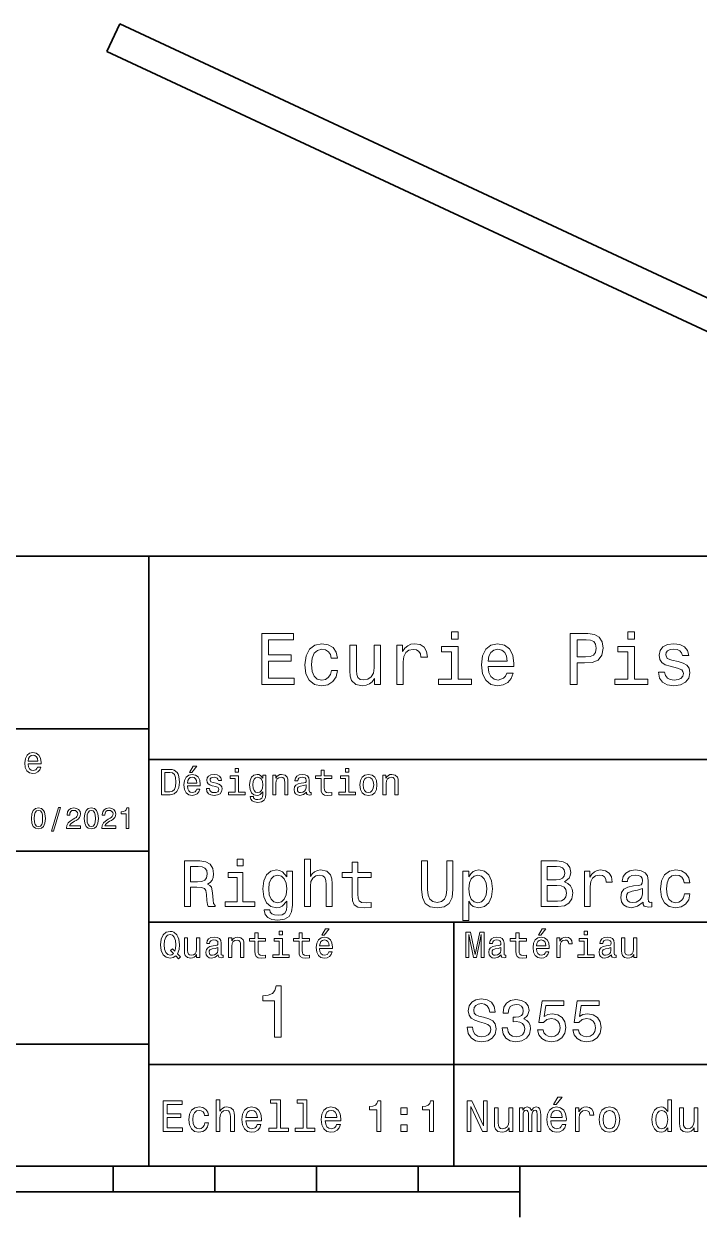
# Model space of a CAD drawing. Extents: x 0 to 297, y 0 to 210.
# Drawn here: x 149.7 to 216.1, y 5 to 122.3 of the extents above; entities that cross this region are included whole.
import ezdxf

# ---------------------------------------------------------------- set-up
doc = ezdxf.new("R2010")
doc.units = 0

msp = doc.modelspace()

# ---------------------------------------------------------------- linework, layer by layer
at = {"color": 7, "lineweight": 35, "ltscale": 0.075}
msp.add_line((159.128174, 122.333176), (157.860321, 119.61425), dxfattribs=at)
at = {"color": 7, "lineweight": 35}
for p, q in [((230.208862, 89.187706), (159.128174, 122.333176)), ((228.94101, 86.468781), (157.860321, 119.61425)), ((97, 70), (287, 70)), ((162, 10), (162, 70)), ((97, 53), (162, 53)), ((162, 50), (287, 50)), ((97, 41), (162, 41)), ((162, 34), (287, 34)), ((97, 22), (162, 22)), ((162, 20), (287, 20)), ((10, 10), (287, 10)), ((97, 10), (287, 10)), ((98.5, 7.5), (198.5, 7.5))]:
    msp.add_line(p, q, dxfattribs=at)
at = {"color": 7, "lineweight": 35, "ltscale": 0.35}
msp.add_line((192, 20), (192, 34), dxfattribs=at)
at = {"color": 7, "lineweight": 35, "ltscale": 0.25}
msp.add_line((192, 10), (192, 20), dxfattribs=at)
at = {"color": 7, "lineweight": 35, "ltscale": 0.0625}
for p, q in [((158.5, 10), (158.5, 7.5)), ((168.5, 10), (168.5, 7.5)), ((178.5, 10), (178.5, 7.5)), ((188.5, 10), (188.5, 7.5))]:
    msp.add_line(p, q, dxfattribs=at)
at = {"color": 7, "lineweight": 35, "ltscale": 0.125}
msp.add_line((198.5, 10), (198.5, 5), dxfattribs=at)
at = {"color": 7, "lineweight": 13}
for points in [[(173.109512, 57.381123), (176.279541, 57.381123), (176.279541, 57.986309), (173.772339, 57.986309), (173.772339, 59.679394), (176.005768, 59.679394), (176.005768, 60.277374), (173.772339, 60.277374), (173.772339, 61.775936), (176.221893, 61.775936), (176.221893, 62.381123), (173.109512, 62.381123)], [(192.439484, 62.554031), (191.769455, 62.554031), (191.769455, 61.833572), (192.439484, 61.833572)], [(203.462524, 57.381123), (204.125351, 57.381123), (204.125351, 59.492073), (204.860229, 59.492073), (205.602295, 59.528095), (206.193085, 59.780258), (206.574921, 60.270172), (206.704605, 60.940201), (206.603745, 61.559795), (206.315552, 62.013687), (205.840057, 62.287464), (205.191635, 62.381123), (203.462524, 62.381123)], [(209.788177, 62.554031), (209.118149, 62.554031), (209.118149, 61.833572), (209.788177, 61.833572)], [(179.932281, 59.967579), (180.559082, 59.967579), (180.429398, 60.543945), (180.119598, 60.997837), (179.636887, 61.278816), (179.010086, 61.386887), (178.318436, 61.242794), (177.792511, 60.839336), (177.46109, 60.183716), (177.345825, 59.304752), (177.453888, 58.432995), (177.778091, 57.78458), (178.289627, 57.381123), (178.988464, 57.244236), (179.608063, 57.352303), (180.090775, 57.6549), (180.42218, 58.130402), (180.566284, 58.764408), (179.96109, 58.764408), (179.853027, 58.36095), (179.651291, 58.058357), (179.363113, 57.871037), (179.010086, 57.8134), (178.570602, 57.907059), (178.253601, 58.195244), (178.059082, 58.663544), (177.994232, 59.326366), (178.059082, 59.974781), (178.260803, 60.443081), (178.585007, 60.731266), (179.010086, 60.83213), (179.38472, 60.767288), (179.66571, 60.601585), (179.853027, 60.327808)], [(184.788177, 61.25), (184.154175, 61.25), (184.154175, 59.016571), (184.082123, 58.497837), (183.873199, 58.123196), (183.548996, 57.892651), (183.123917, 57.820602), (182.785294, 57.878242), (182.569168, 58.051151), (182.446686, 58.346542), (182.417862, 58.764408), (182.417862, 61.25), (181.783859, 61.25), (181.783859, 58.706772), (181.805481, 58.195244), (181.942368, 57.770172), (182.360229, 57.381123), (183.030258, 57.244236), (183.390488, 57.294666), (183.700287, 57.424351), (183.966858, 57.647694), (184.182999, 57.971901), (184.182999, 57.381123), (184.788177, 57.381123)], [(186.380402, 57.381123), (187.014404, 57.381123), (187.014404, 59.592937), (187.079254, 60.12608), (187.273773, 60.507923), (187.590775, 60.738472), (188.015854, 60.817722), (188.332855, 60.767288), (188.570602, 60.623199), (188.714691, 60.378242), (188.765121, 60.046829), (189.406342, 60.046829), (189.319885, 60.630402), (189.082123, 61.048271), (188.685883, 61.30043), (188.145538, 61.386887), (187.778091, 61.32925), (187.46109, 61.185158), (187.180115, 60.940201), (186.956772, 60.608788), (186.956772, 61.25), (186.380402, 61.25)], [(192.417862, 57.914265), (192.417862, 61.120316), (190.789627, 61.120316), (190.789627, 60.579971), (191.783859, 60.579971), (191.783859, 57.914265), (190.48703, 57.914265), (190.48703, 57.381123), (193.729111, 57.381123), (193.729111, 57.914265)], [(195.37175, 59.131844), (197.907776, 59.131844), (197.914978, 59.427231), (197.799713, 60.255764), (197.482712, 60.875359), (196.978378, 61.25), (196.30835, 61.386887), (195.65274, 61.242794), (195.148407, 60.839336), (194.824203, 60.183716), (194.708923, 59.319164), (194.817001, 58.432995), (195.141205, 57.78458), (195.638321, 57.381123), (196.286743, 57.244236), (196.848694, 57.337894), (197.309799, 57.582851), (197.648407, 57.971901), (197.842941, 58.490631), (197.216141, 58.490631), (197.086456, 58.20245), (196.899139, 57.986309), (196.365997, 57.8134), (195.955322, 57.892651), (195.645538, 58.14481), (195.443802, 58.555473), (195.37175, 59.110229)], [(205.01152, 61.76873), (205.443802, 61.725502), (205.760803, 61.588615), (205.94812, 61.336452), (206.01297, 60.940201), (205.940918, 60.522331), (205.746399, 60.270172), (205.414978, 60.140488), (204.96109, 60.104465), (204.125351, 60.104465), (204.125351, 61.76873)], [(209.766571, 57.914265), (209.766571, 61.120316), (208.138321, 61.120316), (208.138321, 60.579971), (209.132568, 60.579971), (209.132568, 57.914265), (207.835724, 57.914265), (207.835724, 57.381123), (211.077805, 57.381123), (211.077805, 57.914265)], [(214.060516, 59.636166), (213.44812, 59.780258), (212.994232, 59.945965), (212.842941, 60.28458), (212.886169, 60.522331), (213.03746, 60.695244), (213.282425, 60.803314), (213.635437, 60.846542), (213.97406, 60.803314), (214.240631, 60.67363), (214.413544, 60.479107), (214.485596, 60.219738), (215.105194, 60.219738), (215.105194, 60.23415), (214.997116, 60.70245), (214.701721, 61.069885), (214.240631, 61.30043), (213.635437, 61.386887), (213.023056, 61.30043), (212.57637, 61.062679), (212.29538, 60.709652), (212.208939, 60.262966), (212.273773, 59.830688), (212.475494, 59.528095), (212.806915, 59.311958), (213.289627, 59.16066), (213.995682, 58.987751), (214.427948, 58.807636), (214.543228, 58.663544), (214.586456, 58.447407), (214.521606, 58.180836), (214.348694, 57.979107), (214.067719, 57.849422), (213.693085, 57.806194), (213.296829, 57.849422), (213.008636, 58.000721), (212.814117, 58.245674), (212.734863, 58.584293), (212.122482, 58.584293), (212.223343, 58.007923), (212.518738, 57.590057), (212.98703, 57.337894), (213.635437, 57.244236), (214.312683, 57.337894), (214.809799, 57.590057), (215.112396, 57.993515), (215.220459, 58.519451), (215.141205, 58.973343), (214.917862, 59.283138), (214.55043, 59.484871)], [(195.37175, 59.664986), (195.451004, 60.162102), (195.645538, 60.529537), (195.940918, 60.75288), (196.329971, 60.83213), (196.711807, 60.75288), (197.007202, 60.529537), (197.187317, 60.162102), (197.252167, 59.664986)], [(150.121765, 49.565922), (151.389771, 49.565922), (151.393372, 49.713619), (151.335739, 50.127884), (151.177231, 50.437683), (150.925079, 50.625), (150.590057, 50.693443), (150.262253, 50.621399), (150.010086, 50.41967), (149.847977, 50.091862), (149.790344, 49.659584), (149.844376, 49.216499), (150.006485, 48.892292), (150.255051, 48.690563), (150.579254, 48.62212), (150.860229, 48.668949), (151.090775, 48.791428), (151.260086, 48.98595), (151.357346, 49.245319), (151.043945, 49.245319), (150.979111, 49.101227), (150.885452, 48.993156), (150.618881, 48.9067), (150.413544, 48.946327), (150.258652, 49.072407), (150.157776, 49.27774), (150.121765, 49.555115)], [(150.121765, 49.832493), (150.161377, 50.081055), (150.258652, 50.264771), (150.406342, 50.376442), (150.600861, 50.416069), (150.791794, 50.376442), (150.939484, 50.264771), (151.029541, 50.081055), (151.061966, 49.832493)], [(166.004318, 48.728386), (166.216858, 48.728386), (166.717575, 49.340778), (166.364548, 49.340778)], [(164.080688, 49.030979), (163.248566, 49.030979), (163.248566, 46.530979), (164.080688, 46.530979), (164.473343, 46.610229), (164.765137, 46.851585), (164.945251, 47.244236), (165.010086, 47.780979), (164.952454, 48.328529), (164.880402, 48.544666), (164.779541, 48.717579), (164.487747, 48.951729), (164.296829, 49.009365)], [(164.055481, 48.731987), (164.329254, 48.677952), (164.516571, 48.512245), (164.628235, 48.216858), (164.664261, 47.780979), (164.624634, 47.359509), (164.51297, 47.064121), (164.322052, 46.887608), (164.055481, 46.829971), (163.583572, 46.829971), (163.583572, 48.731987)], [(165.784576, 47.406338), (167.052597, 47.406338), (167.056198, 47.554035), (166.998566, 47.9683), (166.840057, 48.278099), (166.587891, 48.465416), (166.252884, 48.533859), (165.925079, 48.461815), (165.672913, 48.260086), (165.510803, 47.932278), (165.453171, 47.5), (165.507202, 47.056915), (165.669312, 46.732708), (165.917862, 46.530979), (166.242081, 46.462536), (166.523056, 46.509365), (166.753601, 46.631844), (166.922913, 46.826366), (167.020172, 47.085735), (166.706772, 47.085735), (166.641937, 46.941643), (166.548264, 46.833572), (166.281708, 46.747116), (166.07637, 46.786743), (165.921463, 46.912823), (165.820602, 47.118156), (165.784576, 47.395531)], [(165.784576, 47.672909), (165.824203, 47.921471), (165.921463, 48.105186), (166.069168, 48.216858), (166.263687, 48.256485), (166.454605, 48.216858), (166.60231, 48.105186), (166.692368, 47.921471), (166.724777, 47.672909)], [(168.623199, 47.658501), (168.317001, 47.730545), (168.090057, 47.8134), (168.014404, 47.982708), (168.036026, 48.101585), (168.111664, 48.188038), (168.234146, 48.242073), (168.41066, 48.263687), (168.579971, 48.242073), (168.713257, 48.177231), (168.799713, 48.079971), (168.835739, 47.950287), (169.145538, 47.950287), (169.145538, 47.957493), (169.091492, 48.191643), (168.943802, 48.375359), (168.713257, 48.490635), (168.41066, 48.533859), (168.104462, 48.490635), (167.881119, 48.371758), (167.740631, 48.195244), (167.697403, 47.971901), (167.729828, 47.755764), (167.830688, 47.604465), (167.996399, 47.496399), (168.237747, 47.42075), (168.590775, 47.334293), (168.806915, 47.244236), (168.864548, 47.172188), (168.886169, 47.064121), (168.853745, 46.930836), (168.767288, 46.829971), (168.626801, 46.765129), (168.439484, 46.743515), (168.241348, 46.765129), (168.09726, 46.840778), (168, 46.963257), (167.960373, 47.132565), (167.654175, 47.132565), (167.704605, 46.844379), (167.85231, 46.635445), (168.086456, 46.509365), (168.41066, 46.462536), (168.749283, 46.509365), (168.997833, 46.635445), (169.149139, 46.837173), (169.203171, 47.100143), (169.163544, 47.327087), (169.05188, 47.481987), (168.868149, 47.582851)], [(170.8134, 46.79755), (170.8134, 48.400574), (169.999283, 48.400574), (169.999283, 48.130402), (170.496399, 48.130402), (170.496399, 46.79755), (169.847977, 46.79755), (169.847977, 46.530979), (171.469025, 46.530979), (171.469025, 46.79755)], [(170.824203, 49.117435), (170.489197, 49.117435), (170.489197, 48.757202), (170.824203, 48.757202)], [(173.518738, 46.617435), (173.518738, 48.465416), (173.216141, 48.465416), (173.216141, 48.152016), (172.967575, 48.4366), (172.816284, 48.508644), (172.646973, 48.533859), (172.340775, 48.461815), (172.103027, 48.260086), (171.94812, 47.935879), (171.894089, 47.5), (171.94812, 47.060516), (172.103027, 46.736309), (172.340775, 46.530979), (172.646973, 46.462536), (172.819885, 46.487751), (172.963974, 46.552593), (173.216141, 46.826366), (173.216141, 46.552593), (173.187317, 46.336456), (173.108063, 46.181557), (172.956772, 46.091499), (172.729828, 46.059078), (172.531708, 46.080692), (172.391205, 46.134727), (172.30835, 46.228386), (172.283142, 46.354465), (171.976944, 46.354465), (171.976944, 46.340057), (172.023773, 46.109509), (172.167862, 45.9366), (172.398407, 45.824928), (172.711823, 45.785301), (173.086456, 45.839336), (173.335022, 45.990635), (173.47551, 46.253601)], [(172.221909, 47.5), (172.254318, 47.820606), (172.351593, 48.058357), (172.502884, 48.198845), (172.704605, 48.249279), (172.917145, 48.198845), (173.075653, 48.058357), (173.172913, 47.820606), (173.208939, 47.5), (173.172913, 47.172188), (173.075653, 46.938038), (172.917145, 46.793949), (172.704605, 46.747116), (172.502884, 46.793949), (172.351593, 46.938038), (172.254318, 47.175793)], [(174.181549, 46.530979), (174.498566, 46.530979), (174.498566, 47.647694), (174.530975, 47.903458), (174.635452, 48.090778), (174.797546, 48.206051), (175.013687, 48.249279), (175.1866, 48.213257), (175.294662, 48.115993), (175.348709, 47.953888), (175.366714, 47.737751), (175.366714, 46.530979), (175.683716, 46.530979), (175.683716, 47.802593), (175.669312, 48.058357), (175.604462, 48.270893), (175.391937, 48.465416), (175.060516, 48.533859), (174.876801, 48.508644), (174.721909, 48.440201), (174.588623, 48.324928), (174.484146, 48.170029), (174.484146, 48.465416), (174.181549, 48.465416)], [(177.499283, 46.783142), (177.499283, 46.772335), (177.517288, 46.649857), (177.57132, 46.5634), (177.798264, 46.494957), (177.974777, 46.523773), (177.974777, 46.76873), (177.899139, 46.757923), (177.798264, 46.804756), (177.780258, 46.948845), (177.780258, 47.950287), (177.73703, 48.206051), (177.610947, 48.386166), (177.391205, 48.494236), (177.081406, 48.533859), (176.778824, 48.490635), (176.555481, 48.368156), (176.414978, 48.177231), (176.368149, 47.925072), (176.368149, 47.903458), (176.65274, 47.903458), (176.677948, 48.054756), (176.757202, 48.162823), (176.886887, 48.227665), (177.070602, 48.25288), (177.247116, 48.234871), (177.373199, 48.180836), (177.448853, 48.087173), (177.47406, 47.957493), (177.459656, 47.806194), (177.402023, 47.730545), (177.257919, 47.694523), (176.987747, 47.665707), (176.677948, 47.600864), (176.458206, 47.485592), (176.328537, 47.305473), (176.28891, 47.038906), (176.324921, 46.801151), (176.4366, 46.624638), (176.616714, 46.512966), (176.86528, 46.473343), (177.200287, 46.548992)], [(178.943802, 48.130402), (178.943802, 47.161381), (178.965424, 46.84798), (179.066284, 46.631844), (179.268005, 46.505764), (179.610229, 46.462536), (179.984863, 46.480545), (179.984863, 46.754322), (179.71109, 46.732708), (179.46254, 46.761528), (179.329254, 46.851585), (179.271606, 47.00288), (179.260803, 47.215416), (179.260803, 48.130402), (179.984863, 48.130402), (179.984863, 48.400574), (179.260803, 48.400574), (179.260803, 48.966137), (178.943802, 48.966137), (178.943802, 48.400574), (178.396255, 48.400574), (178.396255, 48.130402)], [(181.656342, 46.79755), (181.656342, 48.400574), (180.842224, 48.400574), (180.842224, 48.130402), (181.33934, 48.130402), (181.33934, 46.79755), (180.690918, 46.79755), (180.690918, 46.530979), (182.311966, 46.530979), (182.311966, 46.79755)], [(181.667145, 49.117435), (181.332138, 49.117435), (181.332138, 48.757202), (181.667145, 48.757202)], [(182.762253, 47.496399), (182.819885, 47.056915), (182.985596, 46.732708), (183.248566, 46.530979), (183.601593, 46.462536), (183.951004, 46.530979), (184.213974, 46.729107), (184.379684, 47.053314), (184.440918, 47.496399), (184.379684, 47.935879), (184.213974, 48.263687), (183.951004, 48.461815), (183.601593, 48.533859), (183.248566, 48.461815), (182.985596, 48.260086), (182.819885, 47.935879)], [(183.086456, 47.5), (183.118881, 47.824207), (183.219742, 48.058357), (183.381851, 48.20245), (183.601593, 48.25288), (183.817719, 48.20245), (183.979828, 48.061958), (184.080688, 47.824207), (184.116714, 47.5), (184.080688, 47.172188), (183.979828, 46.934437), (183.817719, 46.790344), (183.601593, 46.743515), (183.381851, 46.790344), (183.219742, 46.934437), (183.118881, 47.172188)], [(185.024506, 46.530979), (185.341492, 46.530979), (185.341492, 47.647694), (185.373917, 47.903458), (185.478394, 48.090778), (185.640488, 48.206051), (185.856628, 48.249279), (186.029541, 48.213257), (186.137604, 48.115993), (186.19165, 47.953888), (186.209656, 47.737751), (186.209656, 46.530979), (186.526657, 46.530979), (186.526657, 47.802593), (186.512253, 48.058357), (186.447403, 48.270893), (186.234879, 48.465416), (185.903458, 48.533859), (185.719742, 48.508644), (185.56485, 48.440201), (185.431564, 48.324928), (185.327087, 48.170029), (185.327087, 48.465416), (185.024506, 48.465416)], [(177.463257, 47.208214), (177.420029, 47.020893), (177.304749, 46.876801), (177.131851, 46.783142), (176.919312, 46.750721), (176.782425, 46.76873), (176.68515, 46.826366), (176.623917, 46.927231), (176.605911, 47.067722), (176.620316, 47.193802), (176.677948, 47.283859), (176.908508, 47.384727), (177.200287, 47.427952), (177.463257, 47.514408)], [(150.438049, 44.201729), (150.481277, 43.749279), (150.616714, 43.426514), (150.832855, 43.230549), (151.132568, 43.167149), (151.429398, 43.230549), (151.645538, 43.426514), (151.778107, 43.749279), (151.824219, 44.201729), (151.778107, 44.651299), (151.723343, 44.829971), (151.645538, 44.976948), (151.429398, 45.172913), (151.132568, 45.239193), (150.832855, 45.172913), (150.616714, 44.974064), (150.481277, 44.651299)], [(150.714706, 44.201729), (150.737762, 44.550434), (150.809799, 44.801155), (150.939484, 44.948128), (151.132568, 45), (151.322769, 44.948128), (151.452454, 44.801155), (151.524506, 44.550434), (151.547562, 44.201729), (151.524506, 43.850143), (151.452454, 43.599426), (151.322769, 43.45245), (151.132568, 43.403458), (150.939484, 43.45245), (150.809799, 43.599426), (150.737762, 43.850143)], [(152.417877, 42.956772), (152.616714, 42.956772), (153.314133, 45.279541), (153.112396, 45.279541)], [(153.899139, 43.224785), (155.273773, 43.224785), (155.273773, 43.472622), (154.187317, 43.472622), (154.247849, 43.60807), (154.351593, 43.720463), (154.671478, 43.925072), (154.841507, 44.011528), (155.031708, 44.135448), (155.167145, 44.279541), (155.244965, 44.44957), (155.273773, 44.642651), (155.224792, 44.884727), (155.08934, 45.074928), (154.881851, 45.195965), (154.613831, 45.239193), (154.337173, 45.190201), (154.126801, 45.054756), (153.991364, 44.838619), (153.945251, 44.553314), (153.945251, 44.51297), (154.207504, 44.51297), (154.207504, 44.536022), (154.233429, 44.731991), (154.311249, 44.876083), (154.435165, 44.9683), (154.599426, 45), (154.766571, 44.971184), (154.890488, 44.899136), (154.971191, 44.786743), (155, 44.645535), (154.979828, 44.51297), (154.925079, 44.400578), (154.832855, 44.302593), (154.706055, 44.216141), (154.536026, 44.12392), (154.253601, 43.945248), (154.054764, 43.755043), (153.9366, 43.524498), (153.899139, 43.233429)], [(155.642654, 44.201729), (155.685883, 43.749279), (155.821335, 43.426514), (156.037476, 43.230549), (156.337173, 43.167149), (156.634003, 43.230549), (156.850143, 43.426514), (156.982712, 43.749279), (157.028824, 44.201729), (156.982712, 44.651299), (156.927963, 44.829971), (156.850143, 44.976948), (156.634003, 45.172913), (156.337173, 45.239193), (156.037476, 45.172913), (155.821335, 44.974064), (155.685883, 44.651299)], [(155.919312, 44.201729), (155.942368, 44.550434), (156.01442, 44.801155), (156.144104, 44.948128), (156.337173, 45), (156.527374, 44.948128), (156.657059, 44.801155), (156.729111, 44.550434), (156.752167, 44.201729), (156.729111, 43.850143), (156.657059, 43.599426), (156.527374, 43.45245), (156.337173, 43.403458), (156.144104, 43.45245), (156.01442, 43.599426), (155.942368, 43.850143)], [(157.368881, 43.224785), (158.743515, 43.224785), (158.743515, 43.472622), (157.657059, 43.472622), (157.71759, 43.60807), (157.821335, 43.720463), (158.14122, 43.925072), (158.311249, 44.011528), (158.50145, 44.135448), (158.636887, 44.279541), (158.714706, 44.44957), (158.743515, 44.642651), (158.694534, 44.884727), (158.559082, 45.074928), (158.351593, 45.195965), (158.083572, 45.239193), (157.806915, 45.190201), (157.596542, 45.054756), (157.461105, 44.838619), (157.414993, 44.553314), (157.414993, 44.51297), (157.677231, 44.51297), (157.677231, 44.536022), (157.703171, 44.731991), (157.780991, 44.876083), (157.904907, 44.9683), (158.069168, 45), (158.236313, 44.971184), (158.360229, 44.899136), (158.440918, 44.786743), (158.469742, 44.645535), (158.44957, 44.51297), (158.394821, 44.400578), (158.302597, 44.302593), (158.175797, 44.216141), (158.005768, 44.12392), (157.723343, 43.945248), (157.524506, 43.755043), (157.406342, 43.524498), (157.368881, 43.233429)], [(159.755051, 43.224785), (160.017288, 43.224785), (160.017288, 45.239193), (159.821335, 45.239193), (159.769455, 45.0634), (159.66571, 44.945248), (159.507202, 44.876083), (159.288193, 44.853027), (159.288193, 44.648415), (159.755051, 44.648415)], [(165.502167, 35.530258), (166.105194, 35.530258), (166.105194, 37.430115), (166.721176, 37.430115), (167.175079, 37.41066), (167.460373, 37.319885), (167.615997, 37.105907), (167.680832, 36.723343), (167.713257, 36.139767), (167.752167, 35.757202), (167.829971, 35.530258), (168.510803, 35.530258), (168.510803, 35.653458), (168.361679, 35.835014), (168.309799, 36.172188), (168.264404, 36.898415), (168.154175, 37.4366), (168.005051, 37.605186), (167.771622, 37.728386), (168.030975, 37.890488), (168.21254, 38.117435), (168.329254, 38.402737), (168.368164, 38.746395), (168.277374, 39.291065), (168.018005, 39.699566), (167.590057, 39.945965), (167.006485, 40.030258), (165.502167, 40.030258)], [(171.273056, 40.185879), (170.670029, 40.185879), (170.670029, 39.537464), (171.273056, 39.537464)], [(177.316284, 35.530258), (177.886887, 35.530258), (177.886887, 37.540344), (177.945251, 38.000721), (178.133286, 38.337894), (178.425079, 38.545387), (178.814117, 38.623199), (179.125366, 38.558357), (179.319885, 38.383286), (179.417145, 38.091499), (179.44957, 37.70245), (179.44957, 35.530258), (180.020172, 35.530258), (180.020172, 37.819164), (179.994232, 38.279537), (179.877518, 38.662102), (179.494965, 39.012245), (178.898422, 39.135445), (178.574203, 39.090057), (178.295395, 38.966858), (178.061966, 38.772331), (177.886887, 38.506485), (177.886887, 40.185879), (177.316284, 40.185879)], [(181.984879, 38.409222), (181.984879, 36.664986), (182.023773, 36.100864), (182.205338, 35.711815), (182.568451, 35.484871), (183.184448, 35.407059), (183.858795, 35.43948), (183.858795, 35.932274), (183.365997, 35.893372), (182.918594, 35.945244), (182.67868, 36.107349), (182.574936, 36.379681), (182.555481, 36.762245), (182.555481, 38.409222), (183.858795, 38.409222), (183.858795, 38.895531), (182.555481, 38.895531), (182.555481, 39.913544), (181.984879, 39.913544), (181.984879, 38.895531), (180.999283, 38.895531), (180.999283, 38.409222)], [(188.819168, 37.242073), (188.909943, 36.431557), (189.195251, 35.854465), (189.675079, 35.523773), (190.368881, 35.407059), (191.056198, 35.523773), (191.536026, 35.854465), (191.82132, 36.425072), (191.918594, 37.242073), (191.918594, 40.030258), (191.315567, 40.030258), (191.315567, 37.209652), (191.257202, 36.658501), (191.082138, 36.262966), (190.783859, 36.029537), (190.368881, 35.951729), (189.940918, 36.029537), (189.642654, 36.262966), (189.467575, 36.652016), (189.41571, 37.209652), (189.41571, 40.030258), (188.819168, 40.030258)], [(202.889771, 37.961815), (203.343658, 38.337894), (203.460373, 38.590778), (203.499283, 38.902016), (203.414978, 39.388329), (203.162109, 39.738472), (202.753601, 39.95245), (202.182999, 40.030258), (200.581421, 40.030258), (200.581421, 35.530258), (202.273773, 35.530258), (202.876801, 35.621037), (203.324203, 35.886887), (203.603027, 36.308357), (203.700287, 36.87896), (203.641937, 37.261528), (203.486313, 37.57925), (203.233429, 37.812679)], [(166.837891, 39.479107), (167.233429, 39.440201), (167.512253, 39.317001), (167.687317, 39.090057), (167.745682, 38.733429), (167.680832, 38.357346), (167.505768, 38.130402), (167.207489, 38.013687), (166.798996, 37.981266), (166.105194, 37.981266), (166.105194, 39.479107)], [(171.253601, 36.010086), (171.253601, 38.895531), (169.788193, 38.895531), (169.788193, 38.409222), (170.682999, 38.409222), (170.682999, 36.010086), (169.515854, 36.010086), (169.515854, 35.530258), (172.433716, 35.530258), (172.433716, 36.010086)], [(176.123199, 35.685879), (176.123199, 39.012245), (175.578537, 39.012245), (175.578537, 38.448124), (175.131119, 38.960373), (174.858795, 39.090057), (174.554031, 39.135445), (174.002884, 39.005764), (173.574936, 38.642651), (173.296112, 38.059078), (173.198853, 37.274494), (173.296112, 36.483429), (173.574936, 35.899857), (174.002884, 35.530258), (174.554031, 35.407059), (174.86528, 35.45245), (175.124634, 35.569164), (175.578537, 36.061958), (175.578537, 35.569164), (175.526657, 35.180115), (175.384003, 34.901295), (175.111679, 34.739193), (174.703171, 34.680836), (174.346542, 34.719738), (174.093658, 34.817001), (173.944519, 34.985588), (173.899139, 35.212536), (173.347992, 35.212536), (173.347992, 35.1866), (173.432281, 34.771614), (173.69165, 34.460373), (174.106628, 34.259365), (174.670746, 34.188038), (175.345108, 34.285301), (175.792511, 34.557636), (176.045395, 35.030979)], [(193.468292, 38.474064), (193.468292, 39.012245), (192.89769, 39.012245), (192.89769, 34.181557), (193.468292, 34.181557), (193.468292, 36.061958), (193.669312, 35.757202), (193.896255, 35.556194), (194.466858, 35.407059), (195.011536, 35.530258), (195.439484, 35.899857), (195.718292, 36.483429), (195.822052, 37.274494), (195.718292, 38.059078), (195.439484, 38.642651), (195.011536, 39.005764), (194.466858, 39.135445), (194.155624, 39.096542), (193.889771, 38.973343), (193.662827, 38.76585)], [(202.059799, 38.162823), (201.177948, 38.162823), (201.177948, 39.492073), (202.111664, 39.492073), (202.461823, 39.453171), (202.708221, 39.336452), (202.857346, 39.135445), (202.909225, 38.837173), (202.850861, 38.538902), (202.695251, 38.331409), (202.429398, 38.201729)], [(204.854462, 35.530258), (205.425079, 35.530258), (205.425079, 37.520893), (205.483429, 38.000721), (205.658508, 38.344379), (205.943802, 38.551872), (206.32637, 38.623199), (206.611664, 38.577808), (206.825653, 38.448124), (206.955322, 38.227665), (207.000717, 37.929394), (207.577805, 37.929394), (207.5, 38.454609), (207.286026, 38.830692), (206.929398, 39.057636), (206.443085, 39.135445), (206.112396, 39.083572), (205.827087, 38.953888), (205.574203, 38.733429), (205.373199, 38.435158), (205.373199, 39.012245), (204.854462, 39.012245)], [(210.612396, 35.98415), (210.612396, 35.964695), (210.644806, 35.744236), (210.742065, 35.588615), (211.150574, 35.465416), (211.468292, 35.517288), (211.468292, 35.958214), (211.332123, 35.938759), (211.150574, 36.023052), (211.118149, 36.282421), (211.118149, 38.085014), (211.040344, 38.545387), (210.8134, 38.869595), (210.417862, 39.064121), (209.860229, 39.135445), (209.315552, 39.057636), (208.913544, 38.837173), (208.66066, 38.493515), (208.57637, 38.039623), (208.57637, 38.000721), (209.088623, 38.000721), (209.134003, 38.273052), (209.276657, 38.467579), (209.510086, 38.584293), (209.840775, 38.629681), (210.158508, 38.59726), (210.385437, 38.5), (210.521606, 38.331409), (210.567001, 38.09798), (210.541061, 37.825645), (210.437317, 37.68948), (210.177948, 37.624638), (209.69165, 37.572765), (209.134003, 37.456051), (208.738464, 37.248558), (208.505035, 36.924351), (208.433716, 36.444523), (208.498566, 36.016571), (208.69957, 35.698845), (209.023773, 35.497837), (209.471176, 35.426514), (210.074203, 35.562679)], [(214.664978, 37.858067), (215.229095, 37.858067), (215.112396, 38.376801), (214.833572, 38.785301), (214.399139, 39.038185), (213.835022, 39.135445), (213.21254, 39.005764), (212.739197, 38.642651), (212.440918, 38.052593), (212.337173, 37.261528), (212.434433, 36.476944), (212.726227, 35.893372), (213.1866, 35.530258), (213.815552, 35.407059), (214.373199, 35.504322), (214.807632, 35.776657), (215.105911, 36.204609), (215.235596, 36.775215), (214.690918, 36.775215), (214.593658, 36.412102), (214.412109, 36.139767), (214.15274, 35.97118), (213.835022, 35.919308), (213.439484, 36.003601), (213.154175, 36.262966), (212.979095, 36.684437), (212.920746, 37.280979), (212.979095, 37.864552), (213.16066, 38.286022), (213.452454, 38.545387), (213.835022, 38.636166), (214.17218, 38.577808), (214.425079, 38.428673), (214.593658, 38.182274)], [(173.78891, 37.274494), (173.84726, 37.851585), (174.022339, 38.279537), (174.294678, 38.532421), (174.657776, 38.623199), (175.040344, 38.532421), (175.325653, 38.279537), (175.500717, 37.851585), (175.565567, 37.274494), (175.500717, 36.684437), (175.325653, 36.262966), (175.040344, 36.003601), (174.657776, 35.919308), (174.294678, 36.003601), (174.022339, 36.262966), (173.84726, 36.690922)], [(194.369598, 35.919308), (193.98703, 36.003601), (193.708221, 36.262966), (193.533142, 36.684437), (193.474792, 37.274494), (193.533142, 37.858067), (193.708221, 38.279537), (193.98703, 38.532421), (194.369598, 38.623199), (194.719742, 38.532421), (194.998566, 38.273052), (195.17363, 37.851585), (195.23848, 37.274494), (195.17363, 36.690922), (194.998566, 36.262966), (194.719742, 36.003601)], [(202.202454, 36.068443), (201.177948, 36.068443), (201.177948, 37.618156), (202.144089, 37.618156), (202.552597, 37.572765), (202.844376, 37.4366), (203.019455, 37.203171), (203.077805, 36.865993), (203.019455, 36.509365), (202.857346, 36.262966), (202.585022, 36.113831)], [(210.547546, 36.749279), (210.469742, 36.412102), (210.262238, 36.152737), (209.951004, 35.98415), (209.568451, 35.925793), (209.322052, 35.958214), (209.146973, 36.061958), (209.036743, 36.243515), (209.004318, 36.496395), (209.030258, 36.723343), (209.134003, 36.885445), (209.548981, 37.067001), (210.074203, 37.14481), (210.547546, 37.30043)], [(164.642654, 30.685879), (164.916428, 30.401297), (165.107346, 30.592218), (164.811966, 30.894812), (164.963257, 31.305475), (165.010086, 31.780979), (164.941635, 32.339336), (164.862396, 32.56628), (164.757919, 32.753601), (164.46254, 33.009365), (164.282425, 33.074207), (164.08429, 33.099422), (163.702454, 33.009365), (163.41066, 32.757202), (163.223343, 32.342937), (163.158508, 31.780979), (163.223343, 31.219019), (163.407059, 30.804754), (163.698853, 30.54899), (164.08429, 30.462536), (164.39769, 30.520172)], [(172.438034, 32.130402), (172.438034, 31.161383), (172.459656, 30.847982), (172.560516, 30.631844), (172.762253, 30.505762), (173.104462, 30.462536), (173.479111, 30.480547), (173.479111, 30.754322), (173.205338, 30.732708), (172.956772, 30.761526), (172.823486, 30.851583), (172.765854, 31.002882), (172.755035, 31.215418), (172.755035, 32.130402), (173.479111, 32.130402), (173.479111, 32.400574), (172.755035, 32.400574), (172.755035, 32.966137), (172.438034, 32.966137), (172.438034, 32.400574), (171.890488, 32.400574), (171.890488, 32.130402)], [(175.161377, 33.117435), (174.82637, 33.117435), (174.82637, 32.757202), (175.161377, 32.757202)], [(176.775223, 32.130402), (176.775223, 31.161383), (176.796829, 30.847982), (176.89769, 30.631844), (177.099426, 30.505762), (177.44165, 30.462536), (177.816284, 30.480547), (177.816284, 30.754322), (177.542511, 30.732708), (177.293945, 30.761526), (177.16066, 30.851583), (177.103027, 31.002882), (177.092224, 31.215418), (177.092224, 32.130402), (177.816284, 32.130402), (177.816284, 32.400574), (177.092224, 32.400574), (177.092224, 32.966137), (176.775223, 32.966137), (176.775223, 32.400574), (176.227661, 32.400574), (176.227661, 32.130402)], [(179.015854, 32.728386), (179.228394, 32.728386), (179.729111, 33.340778), (179.376083, 33.340778)], [(193.183716, 30.530979), (193.46109, 30.530979), (193.46109, 32.80043), (193.929398, 30.530979), (194.239197, 30.530979), (194.703888, 32.80043), (194.703888, 30.530979), (194.984863, 30.530979), (194.984863, 33.030979), (194.545395, 33.030979), (194.08429, 30.826368), (193.626801, 33.030979), (193.183716, 33.030979)], [(198.100861, 32.130402), (198.100861, 31.161383), (198.122482, 30.847982), (198.223343, 30.631844), (198.425079, 30.505762), (198.767288, 30.462536), (199.141937, 30.480547), (199.141937, 30.754322), (198.868149, 30.732708), (198.619598, 30.761526), (198.486313, 30.851583), (198.42868, 31.002882), (198.417862, 31.215418), (198.417862, 32.130402), (199.141937, 32.130402), (199.141937, 32.400574), (198.417862, 32.400574), (198.417862, 32.966137), (198.100861, 32.966137), (198.100861, 32.400574), (197.553314, 32.400574), (197.553314, 32.130402)], [(200.341492, 32.728386), (200.554031, 32.728386), (201.054749, 33.340778), (200.701736, 33.340778)], [(205.161377, 33.117435), (204.82637, 33.117435), (204.82637, 32.757202), (205.161377, 32.757202)], [(164.41571, 30.916426), (164.260803, 30.801151), (164.08429, 30.765129), (163.850143, 30.829971), (163.666428, 31.024494), (163.543945, 31.341497), (163.504318, 31.780979), (163.543945, 32.216858), (163.662827, 32.537464), (163.846542, 32.731987), (164.08429, 32.80043), (164.318451, 32.731987), (164.502167, 32.533859), (164.621033, 32.213257), (164.664261, 31.780979), (164.631851, 31.40634), (164.5634, 31.150576), (164.329254, 31.395533), (164.13472, 31.211815)], [(166.998566, 32.465416), (166.681549, 32.465416), (166.681549, 31.348703), (166.645538, 31.089336), (166.541061, 30.902016), (166.378967, 30.786743), (166.166428, 30.750719), (165.997116, 30.779539), (165.889053, 30.865993), (165.827805, 31.013687), (165.8134, 31.222622), (165.8134, 32.465416), (165.496399, 32.465416), (165.496399, 31.193804), (165.507202, 30.93804), (165.575653, 30.725504), (165.784576, 30.530979), (166.119598, 30.462536), (166.299713, 30.487751), (166.454605, 30.552593), (166.587891, 30.664265), (166.695969, 30.826368), (166.695969, 30.530979), (166.998566, 30.530979)], [(168.824921, 30.78314), (168.824921, 30.772333), (168.842941, 30.649855), (168.896973, 30.5634), (169.123917, 30.494957), (169.30043, 30.523775), (169.30043, 30.768732), (169.224777, 30.757925), (169.123917, 30.804754), (169.105911, 30.948847), (169.105911, 31.950287), (169.062683, 32.206051), (168.9366, 32.386166), (168.716858, 32.494236), (168.407059, 32.533859), (168.104462, 32.490635), (167.881119, 32.368156), (167.740631, 32.177231), (167.693802, 31.925072), (167.693802, 31.903458), (167.978394, 31.903458), (168.003601, 32.054756), (168.082855, 32.162823), (168.21254, 32.227665), (168.396255, 32.25288), (168.572769, 32.234871), (168.698853, 32.180836), (168.77449, 32.087173), (168.799713, 31.957493), (168.785309, 31.806194), (168.727661, 31.730547), (168.583572, 31.694523), (168.3134, 31.665705), (168.003601, 31.600864), (167.783859, 31.48559), (167.654175, 31.305475), (167.614548, 31.038904), (167.650574, 30.801151), (167.762253, 30.62464), (167.942368, 30.512968), (168.190918, 30.473343), (168.52594, 30.54899)], [(169.844376, 30.530979), (170.161377, 30.530979), (170.161377, 31.647694), (170.193802, 31.903458), (170.298279, 32.090778), (170.460373, 32.206051), (170.676514, 32.249279), (170.849426, 32.213257), (170.957489, 32.115993), (171.011536, 31.95389), (171.029541, 31.737751), (171.029541, 30.530979), (171.346542, 30.530979), (171.346542, 31.802593), (171.332138, 32.058357), (171.267288, 32.270893), (171.054749, 32.465416), (170.723343, 32.533859), (170.539627, 32.508644), (170.38472, 32.440201), (170.251434, 32.324928), (170.146973, 32.170029), (170.146973, 32.465416), (169.844376, 32.465416)], [(175.150574, 30.79755), (175.150574, 32.400574), (174.336456, 32.400574), (174.336456, 32.130402), (174.833572, 32.130402), (174.833572, 30.79755), (174.185165, 30.79755), (174.185165, 30.530979), (175.806198, 30.530979), (175.806198, 30.79755)], [(178.796112, 31.40634), (180.064117, 31.40634), (180.067719, 31.554033), (180.010086, 31.9683), (179.851593, 32.278099), (179.599426, 32.465416), (179.264404, 32.533859), (178.9366, 32.461815), (178.684433, 32.260086), (178.522339, 31.932276), (178.464691, 31.5), (178.518738, 31.056915), (178.680832, 30.732708), (178.929398, 30.530979), (179.253601, 30.462536), (179.534576, 30.509365), (179.765137, 30.631844), (179.934433, 30.826368), (180.031708, 31.085733), (179.718292, 31.085733), (179.653458, 30.941643), (179.559799, 30.833572), (179.293228, 30.747118), (179.087891, 30.786743), (178.932999, 30.912823), (178.832138, 31.118155), (178.796112, 31.395533)], [(178.796112, 31.672911), (178.835739, 31.921469), (178.932999, 32.105186), (179.080688, 32.216858), (179.275208, 32.256485), (179.466141, 32.216858), (179.613831, 32.105186), (179.703888, 31.921469), (179.736313, 31.672911)], [(196.656342, 30.78314), (196.656342, 30.772333), (196.674347, 30.649855), (196.728394, 30.5634), (196.955338, 30.494957), (197.131851, 30.523775), (197.131851, 30.768732), (197.056198, 30.757925), (196.955338, 30.804754), (196.937317, 30.948847), (196.937317, 31.950287), (196.894089, 32.206051), (196.768005, 32.386166), (196.548264, 32.494236), (196.23848, 32.533859), (195.935883, 32.490635), (195.71254, 32.368156), (195.572052, 32.177231), (195.525223, 31.925072), (195.525223, 31.903458), (195.809799, 31.903458), (195.835022, 32.054756), (195.914261, 32.162823), (196.043945, 32.227665), (196.227661, 32.25288), (196.404175, 32.234871), (196.530258, 32.180836), (196.605911, 32.087173), (196.631119, 31.957493), (196.616714, 31.806194), (196.559082, 31.730547), (196.414978, 31.694523), (196.144806, 31.665705), (195.835022, 31.600864), (195.61528, 31.48559), (195.485596, 31.305475), (195.445969, 31.038904), (195.481995, 30.801151), (195.593658, 30.62464), (195.773773, 30.512968), (196.022339, 30.473343), (196.357346, 30.54899)], [(200.121765, 31.40634), (201.389771, 31.40634), (201.393372, 31.554033), (201.335739, 31.9683), (201.177231, 32.278099), (200.925079, 32.465416), (200.590057, 32.533859), (200.262253, 32.461815), (200.010086, 32.260086), (199.847977, 31.932276), (199.790344, 31.5), (199.844376, 31.056915), (200.006485, 30.732708), (200.255051, 30.530979), (200.579254, 30.462536), (200.860229, 30.509365), (201.090775, 30.631844), (201.260086, 30.826368), (201.357346, 31.085733), (201.043945, 31.085733), (200.979111, 30.941643), (200.885452, 30.833572), (200.618881, 30.747118), (200.413544, 30.786743), (200.258652, 30.912823), (200.157776, 31.118155), (200.121765, 31.395533)], [(200.121765, 31.672911), (200.161377, 31.921469), (200.258652, 32.105186), (200.406342, 32.216858), (200.600861, 32.256485), (200.791794, 32.216858), (200.939484, 32.105186), (201.029541, 31.921469), (201.061966, 31.672911)], [(202.131851, 30.530979), (202.448853, 30.530979), (202.448853, 31.636887), (202.481262, 31.903458), (202.578537, 32.094379), (202.73703, 32.209652), (202.94957, 32.249279), (203.108063, 32.224064), (203.226944, 32.152016), (203.298996, 32.029537), (203.324203, 31.863832), (203.644806, 31.863832), (203.601593, 32.155621), (203.482712, 32.364552), (203.284576, 32.490635), (203.014404, 32.533859), (202.830688, 32.505043), (202.672195, 32.432995), (202.531708, 32.310516), (202.420029, 32.144814), (202.420029, 32.465416), (202.131851, 32.465416)], [(205.150574, 30.79755), (205.150574, 32.400574), (204.336456, 32.400574), (204.336456, 32.130402), (204.833572, 32.130402), (204.833572, 30.79755), (204.185165, 30.79755), (204.185165, 30.530979), (205.806198, 30.530979), (205.806198, 30.79755)], [(207.499283, 30.78314), (207.499283, 30.772333), (207.517288, 30.649855), (207.57132, 30.5634), (207.798264, 30.494957), (207.974777, 30.523775), (207.974777, 30.768732), (207.899139, 30.757925), (207.798264, 30.804754), (207.780258, 30.948847), (207.780258, 31.950287), (207.73703, 32.206051), (207.610947, 32.386166), (207.391205, 32.494236), (207.081406, 32.533859), (206.778824, 32.490635), (206.555481, 32.368156), (206.414978, 32.177231), (206.368149, 31.925072), (206.368149, 31.903458), (206.65274, 31.903458), (206.677948, 32.054756), (206.757202, 32.162823), (206.886887, 32.227665), (207.070602, 32.25288), (207.247116, 32.234871), (207.373199, 32.180836), (207.448853, 32.087173), (207.47406, 31.957493), (207.459656, 31.806194), (207.402023, 31.730547), (207.257919, 31.694523), (206.987747, 31.665705), (206.677948, 31.600864), (206.458206, 31.48559), (206.328537, 31.305475), (206.28891, 31.038904), (206.324921, 30.801151), (206.4366, 30.62464), (206.616714, 30.512968), (206.86528, 30.473343), (207.200287, 30.54899)], [(210.010086, 32.465416), (209.693085, 32.465416), (209.693085, 31.348703), (209.657059, 31.089336), (209.552597, 30.902016), (209.390488, 30.786743), (209.177948, 30.750719), (209.008636, 30.779539), (208.900574, 30.865993), (208.83934, 31.013687), (208.824921, 31.222622), (208.824921, 32.465416), (208.507919, 32.465416), (208.507919, 31.193804), (208.518738, 30.93804), (208.587173, 30.725504), (208.796112, 30.530979), (209.131119, 30.462536), (209.311234, 30.487751), (209.466141, 30.552593), (209.599426, 30.664265), (209.707489, 30.826368), (209.707489, 30.530979), (210.010086, 30.530979)], [(168.78891, 31.208212), (168.745682, 31.020893), (168.630402, 30.876801), (168.457489, 30.78314), (168.244965, 30.750719), (168.108063, 30.768732), (168.010803, 30.826368), (167.94957, 30.927233), (167.931549, 31.067722), (167.945969, 31.193804), (168.003601, 31.283861), (168.234146, 31.384726), (168.52594, 31.427954), (168.78891, 31.514408)], [(196.620316, 31.208212), (196.577087, 31.020893), (196.461823, 30.876801), (196.28891, 30.78314), (196.07637, 30.750719), (195.939484, 30.768732), (195.842224, 30.826368), (195.780975, 30.927233), (195.76297, 31.067722), (195.777374, 31.193804), (195.835022, 31.283861), (196.065567, 31.384726), (196.357346, 31.427954), (196.620316, 31.514408)], [(207.463257, 31.208212), (207.420029, 31.020893), (207.304749, 30.876801), (207.131851, 30.78314), (206.919312, 30.750719), (206.782425, 30.768732), (206.68515, 30.826368), (206.623917, 30.927233), (206.605911, 31.067722), (206.620316, 31.193804), (206.677948, 31.283861), (206.908508, 31.384726), (207.200287, 31.427954), (207.463257, 31.514408)], [(174.370316, 22.700289), (175.025925, 22.700289), (175.025925, 27.736313), (174.536011, 27.736313), (174.406326, 27.296831), (174.146973, 27.001442), (173.750717, 26.828531), (173.203171, 26.770893), (173.203171, 26.259367), (174.370316, 26.259367)], [(193.824203, 23.680117), (193.299713, 23.680117), (193.414978, 23.069164), (193.703171, 22.619596), (194.146973, 22.348703), (194.746399, 22.250721), (195.340057, 22.342941), (195.783859, 22.596542), (196.066284, 22.994238), (196.170029, 23.518732), (196.083572, 23.991356), (195.841492, 24.296831), (195.44957, 24.49856), (194.925079, 24.648417), (194.47551, 24.757925), (194.181549, 24.884727), (194.014404, 25.069164), (193.96254, 25.357349), (194.014404, 25.616714), (194.164261, 25.812681), (194.394806, 25.945246), (194.711823, 25.991356), (195.034576, 25.933718), (195.288177, 25.778099), (195.455338, 25.518732), (195.536026, 25.167149), (196.060516, 25.167149), (196.060516, 25.178675), (195.968292, 25.720463), (195.697403, 26.12392), (195.270889, 26.377522), (194.694519, 26.463978), (194.175797, 26.377522), (193.772339, 26.135448), (193.51297, 25.760807), (193.420746, 25.276657), (193.495682, 24.844381), (193.714691, 24.550434), (194.060516, 24.354467), (194.533142, 24.204613), (195, 24.072046), (195.351578, 23.945246), (195.564835, 23.760807), (195.639771, 23.461096), (195.570602, 23.155621), (195.391937, 22.925074), (195.121033, 22.780981), (194.769455, 22.734871), (194.377518, 22.798271), (194.077805, 22.98271), (193.887604, 23.282421)], [(196.752167, 23.616716), (196.752167, 23.57637), (196.844376, 23.023056), (197.11528, 22.60807), (197.541794, 22.342941), (198.106628, 22.244957), (198.706055, 22.342941), (199.155624, 22.596542), (199.443802, 23), (199.547546, 23.518732), (199.501434, 23.858791), (199.374634, 24.135448), (199.167145, 24.348703), (198.890488, 24.504324), (199.265137, 24.815563), (199.39769, 25.311239), (199.311234, 25.760807), (199.0634, 26.100864), (198.659943, 26.314121), (198.106628, 26.38905), (197.587891, 26.296831), (197.190201, 26.043228), (196.930832, 25.639771), (196.844376, 25.103746), (196.844376, 25.063402), (197.357346, 25.063402), (197.403458, 25.432278), (197.553314, 25.697407), (197.795395, 25.858791), (198.135452, 25.916428), (198.435165, 25.870317), (198.654175, 25.749281), (198.786743, 25.553314), (198.838623, 25.288185), (198.786743, 25.005764), (198.648422, 24.815563), (198.406342, 24.700289), (198.077805, 24.665707), (197.853027, 24.671471), (197.853027, 24.216139), (198.135452, 24.227667), (198.498566, 24.175793), (198.769455, 24.037464), (198.930832, 23.812681), (198.98848, 23.518732), (198.925079, 23.184439), (198.757919, 22.9366), (198.492798, 22.780981), (198.141205, 22.729107), (197.778091, 22.786745), (197.51297, 22.959656), (197.345825, 23.236313), (197.282425, 23.616716)], [(200.244965, 23.40346), (200.371765, 22.930836), (200.654175, 22.56196), (201.069168, 22.331413), (201.599426, 22.244957), (202.181549, 22.348703), (202.636887, 22.631124), (202.925079, 23.080692), (203.034576, 23.657061), (202.9366, 24.193085), (202.659943, 24.613834), (202.227661, 24.884727), (201.668594, 24.98271), (201.236313, 24.913546), (200.902023, 24.723343), (201.0634, 25.801153), (202.815567, 25.801153), (202.815567, 26.273777), (200.677231, 26.273777), (200.360229, 24.152739), (200.82132, 24.152739), (201.155624, 24.423632), (201.582138, 24.521614), (201.951004, 24.458214), (202.233429, 24.273777), (202.412109, 23.991356), (202.47551, 23.628242), (202.412109, 23.265131), (202.227661, 22.98271), (201.945251, 22.804035), (201.582138, 22.740635), (201.276657, 22.780981), (201.040344, 22.913546), (200.867432, 23.121038), (200.780975, 23.40346)], [(203.714691, 23.40346), (203.841492, 22.930836), (204.123917, 22.56196), (204.53891, 22.331413), (205.069168, 22.244957), (205.651291, 22.348703), (206.106628, 22.631124), (206.394806, 23.080692), (206.504318, 23.657061), (206.406342, 24.193085), (206.129684, 24.613834), (205.697403, 24.884727), (205.138336, 24.98271), (204.706055, 24.913546), (204.371765, 24.723343), (204.533142, 25.801153), (206.285309, 25.801153), (206.285309, 26.273777), (204.146973, 26.273777), (203.829971, 24.152739), (204.291061, 24.152739), (204.625366, 24.423632), (205.05188, 24.521614), (205.420746, 24.458214), (205.703171, 24.273777), (205.881851, 23.991356), (205.945251, 23.628242), (205.881851, 23.265131), (205.697403, 22.98271), (205.414978, 22.804035), (205.05188, 22.740635), (204.746399, 22.780981), (204.510086, 22.913546), (204.337173, 23.121038), (204.250717, 23.40346)], [(163.393372, 13.428675), (165.295395, 13.428675), (165.295395, 13.791787), (163.791061, 13.791787), (163.791061, 14.807637), (165.131119, 14.807637), (165.131119, 15.166427), (163.791061, 15.166427), (163.791061, 16.065563), (165.260803, 16.065563), (165.260803, 16.428675), (163.393372, 16.428675)], [(168.610947, 13.428675), (168.991348, 13.428675), (168.991348, 14.768732), (169.030258, 15.075649), (169.155624, 15.300432), (169.350143, 15.438761), (169.609512, 15.490635), (169.817001, 15.447407), (169.946686, 15.330692), (170.011536, 15.136168), (170.033142, 14.876801), (170.033142, 13.428675), (170.413544, 13.428675), (170.413544, 14.954612), (170.396255, 15.261528), (170.318451, 15.516571), (170.0634, 15.75), (169.66571, 15.832133), (169.44957, 15.801874), (169.263687, 15.719741), (169.108063, 15.590058), (168.991348, 15.412825), (168.991348, 16.532421), (168.610947, 16.532421)], [(174.572052, 16.212536), (174.572052, 13.748559), (173.789627, 13.748559), (173.789627, 13.428675), (175.730545, 13.428675), (175.730545, 13.748559), (174.952454, 13.748559), (174.952454, 16.532421), (173.97551, 16.532421), (173.97551, 16.212536)], [(177.174347, 16.212536), (177.174347, 13.748559), (176.391937, 13.748559), (176.391937, 13.428675), (178.332855, 13.428675), (178.332855, 13.748559), (177.554749, 13.748559), (177.554749, 16.532421), (176.577805, 16.532421), (176.577805, 16.212536)], [(184.416412, 13.428675), (184.809784, 13.428675), (184.809784, 16.450289), (184.515839, 16.450289), (184.438034, 16.1866), (184.28241, 16.009367), (184.044662, 15.905621), (183.716125, 15.871038), (183.716125, 15.564121), (184.416412, 15.564121)], [(189.621033, 13.428675), (190.014404, 13.428675), (190.014404, 16.450289), (189.720459, 16.450289), (189.642639, 16.1866), (189.48703, 16.009367), (189.249268, 15.905621), (188.920746, 15.871038), (188.920746, 15.564121), (189.621033, 15.564121)], [(193.315567, 13.428675), (193.674347, 13.428675), (193.674347, 15.888329), (194.824203, 13.428675), (195.286743, 13.428675), (195.286743, 16.428675), (194.92363, 16.428675), (194.92363, 13.969021), (193.786743, 16.428675), (193.315567, 16.428675)], [(201.809799, 16.065563), (202.06485, 16.065563), (202.66571, 16.800432), (202.242081, 16.800432)], [(213.048996, 13.787464), (213.048996, 13.428675), (213.429398, 13.428675), (213.429398, 16.532421), (213.053314, 16.532421), (213.053314, 15.395534), (212.763687, 15.724064), (212.586456, 15.801874), (212.383286, 15.832133), (212.015854, 15.745678), (211.730545, 15.503603), (211.544662, 15.114553), (211.479828, 14.591499), (211.544662, 14.068444), (211.730545, 13.675073), (212.015854, 13.428675), (212.383286, 13.346542), (212.586456, 13.376801), (212.768005, 13.454611)], [(167.48703, 14.980548), (167.863113, 14.980548), (167.785309, 15.326369), (167.599426, 15.598703), (167.309799, 15.767292), (166.933716, 15.832133), (166.518738, 15.745678), (166.203171, 15.503603), (166.004318, 15.110231), (165.935165, 14.582853), (166, 14.059798), (166.194519, 13.67075), (166.501434, 13.428675), (166.920746, 13.346542), (167.292511, 13.411384), (167.582138, 13.592939), (167.780975, 13.878242), (167.867432, 14.258646), (167.504318, 14.258646), (167.439484, 14.016571), (167.318451, 13.835014), (167.145538, 13.722623), (166.933716, 13.688041), (166.670029, 13.744237), (166.479828, 13.917148), (166.363113, 14.198127), (166.324203, 14.595821), (166.363113, 14.984871), (166.484146, 15.26585), (166.67868, 15.438761), (166.933716, 15.49928), (167.158508, 15.460375), (167.327087, 15.360951), (167.439484, 15.196686)], [(171.546112, 14.479107), (173.067719, 14.479107), (173.072052, 14.656341), (173.002884, 15.153459), (172.812683, 15.525217), (172.510086, 15.75), (172.108063, 15.832133), (171.714691, 15.745678), (171.412109, 15.503603), (171.217575, 15.110231), (171.148422, 14.591499), (171.213257, 14.059798), (171.407776, 13.67075), (171.706055, 13.428675), (172.095108, 13.346542), (172.432281, 13.402739), (172.708939, 13.549712), (172.912109, 13.783141), (173.028824, 14.09438), (172.65274, 14.09438), (172.574936, 13.92147), (172.46254, 13.791787), (172.142654, 13.688041), (171.896255, 13.735591), (171.710373, 13.886888), (171.58934, 14.133286), (171.546112, 14.466139)], [(171.546112, 14.798992), (171.593658, 15.097262), (171.710373, 15.317724), (171.887604, 15.45173), (172.121033, 15.49928), (172.350143, 15.45173), (172.527374, 15.317724), (172.635452, 15.097262), (172.674347, 14.798992)], [(179.353027, 14.479107), (180.874634, 14.479107), (180.878967, 14.656341), (180.809799, 15.153459), (180.619598, 15.525217), (180.317001, 15.75), (179.914978, 15.832133), (179.521606, 15.745678), (179.219025, 15.503603), (179.02449, 15.110231), (178.955338, 14.591499), (179.020172, 14.059798), (179.214691, 13.67075), (179.51297, 13.428675), (179.902023, 13.346542), (180.239197, 13.402739), (180.515854, 13.549712), (180.719025, 13.783141), (180.835739, 14.09438), (180.459656, 14.09438), (180.381851, 13.92147), (180.269455, 13.791787), (179.94957, 13.688041), (179.703171, 13.735591), (179.517288, 13.886888), (179.396255, 14.133286), (179.353027, 14.466139)], [(179.353027, 14.798992), (179.400574, 15.097262), (179.517288, 15.317724), (179.694519, 15.45173), (179.927948, 15.49928), (180.157059, 15.45173), (180.33429, 15.317724), (180.442368, 15.097262), (180.481262, 14.798992)], [(186.798264, 15.105908), (187.394806, 15.105908), (187.394806, 15.75), (186.798264, 15.75)], [(197.798279, 15.75), (197.417862, 15.75), (197.417862, 14.409943), (197.374634, 14.098703), (197.249283, 13.873919), (197.054749, 13.735591), (196.799713, 13.692364), (196.596542, 13.726946), (196.466858, 13.830692), (196.393372, 14.007925), (196.376083, 14.258646), (196.376083, 15.75), (195.995682, 15.75), (195.995682, 14.224064), (196.008652, 13.917148), (196.090775, 13.662104), (196.341492, 13.428675), (196.743515, 13.346542), (196.959656, 13.376801), (197.145538, 13.454611), (197.305481, 13.588617), (197.435165, 13.783141), (197.435165, 13.428675), (197.798279, 13.428675)], [(198.459656, 13.428675), (198.809799, 13.428675), (198.809799, 14.980548), (198.831406, 15.213978), (198.896255, 15.382565), (198.995682, 15.481989), (199.125366, 15.520894), (199.229111, 15.486312), (199.298279, 15.399857), (199.332855, 15.252882), (199.345825, 15.058358), (199.345825, 13.428675), (199.674347, 13.428675), (199.674347, 14.980548), (199.695969, 15.209655), (199.760803, 15.378242), (199.864548, 15.481989), (199.994232, 15.520894), (200.097977, 15.486312), (200.167145, 15.399857), (200.210373, 15.058358), (200.210373, 13.428675), (200.560516, 13.428675), (200.560516, 15.032421), (200.53891, 15.365274), (200.469742, 15.620317), (200.331406, 15.775937), (200.106628, 15.832133), (199.842941, 15.745678), (199.639771, 15.494957), (199.479828, 15.741355), (199.211823, 15.832133), (198.965424, 15.745678), (198.796829, 15.503603), (198.796829, 15.75), (198.459656, 15.75)], [(201.546112, 14.479107), (203.067719, 14.479107), (203.072052, 14.656341), (203.002884, 15.153459), (202.812683, 15.525217), (202.510086, 15.75), (202.108063, 15.832133), (201.714691, 15.745678), (201.412109, 15.503603), (201.217575, 15.110231), (201.148422, 14.591499), (201.213257, 14.059798), (201.407776, 13.67075), (201.706055, 13.428675), (202.095108, 13.346542), (202.432281, 13.402739), (202.708939, 13.549712), (202.912109, 13.783141), (203.028824, 14.09438), (202.65274, 14.09438), (202.574936, 13.92147), (202.46254, 13.791787), (202.142654, 13.688041), (201.896255, 13.735591), (201.710373, 13.886888), (201.58934, 14.133286), (201.546112, 14.466139)], [(201.546112, 14.798992), (201.593658, 15.097262), (201.710373, 15.317724), (201.887604, 15.45173), (202.121033, 15.49928), (202.350143, 15.45173), (202.527374, 15.317724), (202.635452, 15.097262), (202.674347, 14.798992)], [(203.958221, 13.428675), (204.338623, 13.428675), (204.338623, 14.755764), (204.377518, 15.075649), (204.494232, 15.304755), (204.684433, 15.443084), (204.939484, 15.490635), (205.129684, 15.460375), (205.272339, 15.373919), (205.358795, 15.226946), (205.389053, 15.028098), (205.773773, 15.028098), (205.721909, 15.378242), (205.579254, 15.628963), (205.341492, 15.78026), (205.017288, 15.832133), (204.796829, 15.797551), (204.606628, 15.711096), (204.438034, 15.564121), (204.304031, 15.365274), (204.304031, 15.75), (203.958221, 15.75)], [(206.305481, 14.587176), (206.374634, 14.059798), (206.573486, 13.67075), (206.889053, 13.428675), (207.312683, 13.346542), (207.731995, 13.428675), (208.047546, 13.666427), (208.246399, 14.055476), (208.319885, 14.587176), (208.246399, 15.114553), (208.047546, 15.507925), (207.731995, 15.745678), (207.312683, 15.832133), (206.889053, 15.745678), (206.573486, 15.503603), (206.374634, 15.114553)], [(206.694519, 14.591499), (206.733429, 14.980548), (206.854462, 15.261528), (207.048996, 15.434439), (207.312683, 15.494957), (207.572052, 15.434439), (207.766571, 15.26585), (207.887604, 14.980548), (207.930832, 14.591499), (207.887604, 14.198127), (207.766571, 13.912825), (207.572052, 13.739914), (207.312683, 13.683718), (207.048996, 13.739914), (206.854462, 13.912825), (206.733429, 14.198127)], [(212.44812, 15.490635), (212.698853, 15.430116), (212.889053, 15.261528), (213.001434, 14.980548), (213.044678, 14.591499), (213.001434, 14.198127), (212.889053, 13.917148), (212.698853, 13.744237), (212.44812, 13.688041), (212.210373, 13.744237), (212.028824, 13.917148), (211.907776, 14.20245), (211.868881, 14.591499), (211.907776, 14.976225), (212.028824, 15.257205), (212.210373, 15.430116)], [(216.014404, 15.75), (215.634003, 15.75), (215.634003, 14.409943), (215.590775, 14.098703), (215.465424, 13.873919), (215.270889, 13.735591), (215.015854, 13.692364), (214.812683, 13.726946), (214.682999, 13.830692), (214.609512, 14.007925), (214.592224, 14.258646), (214.592224, 15.75), (214.211823, 15.75), (214.211823, 14.224064), (214.224792, 13.917148), (214.306915, 13.662104), (214.557632, 13.428675), (214.959656, 13.346542), (215.175797, 13.376801), (215.361679, 13.454611), (215.521622, 13.588617), (215.651306, 13.783141), (215.651306, 13.428675), (216.014404, 13.428675)], [(186.798264, 13.428675), (187.394806, 13.428675), (187.394806, 14.072767), (186.798264, 14.072767)]]:
    msp.add_lwpolyline(points, close=True, dxfattribs=at)

doc.saveas('drawing.dxf')
